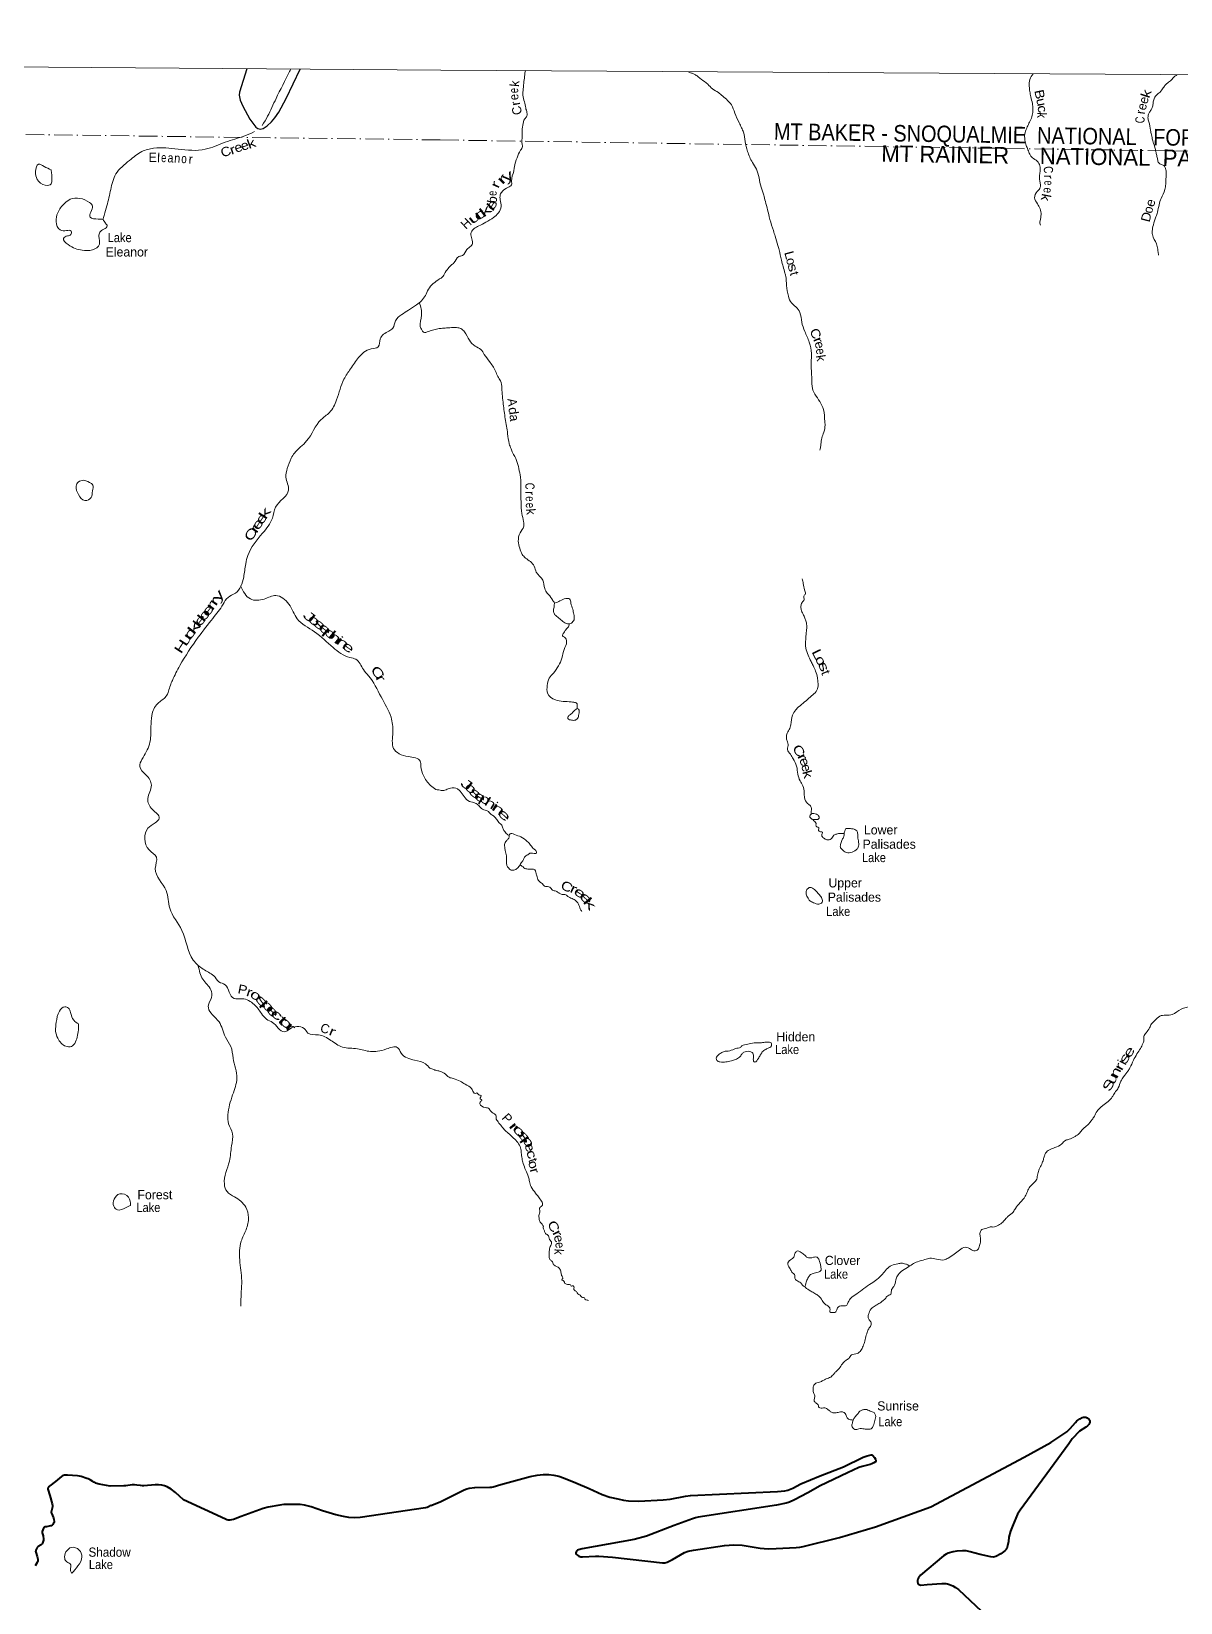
# Model space of a CAD drawing. Header units: feet. Extents: x -252658 to 9, y -366365 to -181930.
# Drawn here: x -165566 to -140551, y -216134 to -181930 of the extents above; entities that cross this region are included whole.
import ezdxf
from ezdxf.enums import TextEntityAlignment as Align

# ---------------------------------------------------------------- set-up
doc = ezdxf.new("R2010")
doc.units = ezdxf.units.FT
doc.header["$LTSCALE"] = 80
doc.linetypes.add('DOT_DASHED', pattern=[7.7, 5, -1.2, 0.3, -1.2])
for name, color, linetype, lineweight in [('26', 7, 'Continuous', 40), ('29', 7, 'Continuous', 25), ('39', 7, 'Continuous', 13), ('4', 7, 'Continuous', 13), ('44', 7, 'DOT_DASHED', 13)]:
    doc.layers.add(name, color=color, linetype=linetype, lineweight=lineweight)
doc.layers.add('41', color=7, linetype='Continuous')

msp = doc.modelspace()

# ---------------------------------------------------------------- linework, layer by layer
at = {"layer": '26'}
for points in [[(-147803.73, -213311.47), (-148398.31, -213589.49), (-148665.95, -213743.06), (-148955.77, -213898.37), (-149062.46, -213944.64), (-149134.57, -213969.52), (-149343.78, -214016.24), (-151050.46, -214276.79), (-151112.63, -214289.23), (-151175.5, -214307.25), (-151578, -214457.13), (-152174.74, -214685.05), (-152443.46, -214762.17), (-153579.46, -214963.27), (-153653.88, -214983.4), (-153680.61, -214995.23), (-153702.92, -215016.05), (-153716.05, -215050.58), (-153711.69, -215071.12), (-153699.73, -215084.48), (-153680.61, -215103.46), (-153648.91, -215122.73), (-153609.74, -215135.8), (-153567.51, -215138.42), (-153288.36, -215122.73), (-153216.87, -215122.12), (-152915.25, -215144.53), (-151825.55, -215270.74), (-151778.39, -215268.91), (-151728.66, -215253.98), (-151611.25, -215198.98), (-151347.63, -215045.36), (-151266.16, -215012.64), (-151153.68, -214991.45), (-150475.94, -214889.24), (-150274.03, -214878.28), (-150097.38, -214885.91), (-149699.48, -214947.18), (-149530.54, -214962.89), (-149355.35, -214959.51), (-148916.15, -214936.81), (-148841.76, -214928.06), (-148767.17, -214913.13), (-147977.24, -214717.17), (-147193.24, -214487.55), (-146248.74, -214141.25), (-145985.84, -214045.96), (-143953.22, -212968.92), (-143375.5, -212650.24), (-143024.28, -212413.23), (-142988.99, -212383.38), (-142951.7, -212343.57), (-142840.59, -212210.34), (-142811.2, -212180.6), (-142744.07, -212130.84), (-142694.34, -212105.54), (-142666.98, -212097.25), (-142637.77, -212094.14), (-142613.52, -212098.49), (-142583.72, -212114.97), (-142538.31, -212151.36), (-142526.49, -212171.89), (-142526.43, -212204.19), (-142533.95, -212227.87), (-142548.26, -212253.37), (-142578.71, -212287.59), (-142614.37, -212315.74), (-142754.01, -212404.53), (-142907.41, -212569.57), (-142985.03, -212676.59)], [(-142985.03, -212676.59), (-144043.3, -214121.32), (-144097.29, -214210.27), (-144211.22, -214470.35), (-144254.66, -214576.64), (-144290.67, -214710.75), (-144296.93, -214800.57), (-144317.17, -214901.51), (-144335.47, -214953.59), (-144350.39, -214978.47), (-144374.01, -215004.59), (-144466.22, -215070.64), (-144575.42, -215133.97), (-144620.18, -215143.93), (-144678.45, -215138.4), (-144913.42, -215089.21), (-145130.09, -215026.17), (-145215.72, -215010.82), (-145300.98, -215005.94), (-145300.95, -215003.93), (-145424.59, -215013.3), (-145504.59, -215027.54), (-145611.08, -215058.09), (-145657.09, -215079.23), (-145713.02, -215113.46), (-146209.49, -215537.75), (-146256.35, -215594.27), (-146269.41, -215622.26), (-146279.39, -215655.56), (-146278.11, -215679.49), (-146271.27, -215708.72), (-146256.35, -215731.11), (-146228.38, -215749.16), (-146201.65, -215753.51), (-146067.01, -215740.68), (-145748.6, -215716.48), (-145703.09, -215716.19), (-145661.44, -215719.3), (-145621.66, -215726.76), (-145577.76, -215740.73), (-145511.63, -215768.44), (-145451.95, -215803.27), (-145381.81, -215851.79), (-144886.26, -216322.63)], [(-153424.72, -213653.7), (-153142.12, -213777.88), (-152971.26, -213838.9), (-152799.06, -213878.7), (-152675.36, -213903.59), (-152568.44, -213916.03), (-152340.55, -213922.63), (-151810.72, -213897.04), (-151662.11, -213879.95), (-151328.56, -213818.55), (-151219.5, -213802.82), (-149323.98, -213714.76), (-149166.87, -213699.55), (-149098.1, -213683.37), (-148990.33, -213642.33), (-148816.61, -213550.09), (-148393.66, -213374.31), (-147889.94, -213179.43), (-147458.51, -212969.56), (-147370.36, -212936.97), (-147284.7, -212915.4), (-147262.81, -212918.92), (-147248.52, -212929.5), (-147214.96, -212974.6), (-147193.81, -213011.61), (-147184.49, -213039.59), (-147182, -213053.28), (-147189.97, -213071.47), (-147228.63, -213093.72), (-147271.52, -213111.75), (-147309.41, -213124.29), (-147481.63, -213167.73), (-147551.86, -213193.69), (-147803.73, -213311.47)], [(-156869.16, -214020.66), (-156924.59, -214051.29), (-156954.43, -214063.73), (-156985.99, -214072.26), (-158406.07, -214280.15), (-158527.15, -214286.4), (-158659.52, -214279.76), (-158775.8, -214261.52), (-158936.58, -214222.79), (-159227.46, -214137.52), (-159478.1, -214052.63), (-159535.42, -214036.35), (-159623.69, -214015.21), (-159718.18, -214000.28), (-159823.55, -213995.02), (-159984.23, -213995.3), (-160070.02, -213996.55), (-160155.61, -214011.99), (-160410.67, -214058.75), (-160524.44, -214088.99), (-160998.73, -214257.56), (-161166.57, -214324.97), (-161210.66, -214334.03), (-161244.27, -214338.03), (-161280.94, -214337.41), (-161312.65, -214330.57), (-161343.3, -214320.7), (-162252.57, -213897.5), (-162428.12, -213740.88), (-162527.31, -213666.26), (-162609.99, -213617.13), (-162671.52, -213594.11), (-162729.34, -213578.56), (-162802.7, -213571.1), (-162871.09, -213571.66), (-163118.69, -213591.44), (-163150.81, -213592.25), (-163193.69, -213586.65), (-163270.77, -213574.21), (-163321.13, -213568.61), (-163349.73, -213567.37), (-163375.96, -213568.88), (-163513.84, -213591), (-163555.21, -213593.34), (-163848.95, -213598.6), (-164088.46, -213552.59), (-164172.45, -213531.59), (-164188.17, -213520.92), (-164206.65, -213512.95), (-164230.58, -213499.57), (-164287.77, -213463.5), (-164304.86, -213453.24), (-164330.26, -213443.1), (-164357.22, -213430.75), (-164486.07, -213390.72), (-164520.26, -213378.91), (-164560.92, -213372.49), (-164779.47, -213358.38), (-164836.66, -213358.38), (-164856.52, -213361.63), (-164881.42, -213370.82), (-164913.75, -213390.72), (-165044.86, -213496.69), (-165168.47, -213594.13), (-165187.26, -213610.29), (-165194.72, -213618.38), (-165202.18, -213629.57), (-165207.15, -213642.01), (-165208.4, -213651.96), (-165207.35, -213664.19), (-165164.38, -213801.45), (-165116.71, -213983.18), (-165110.12, -214021.32), (-165109.87, -214032.95), (-165110.49, -214047.87), (-165130.38, -214137.44), (-165133.56, -214161.97), (-165132.87, -214173.52), (-165129.14, -214186.58), (-165088.51, -214291.19), (-165081.59, -214322.5), (-165074.13, -214369.15), (-165073.51, -214383.45), (-165077.44, -214397.95), (-165089.67, -214419.53), (-165099.61, -214435.7), (-165106.45, -214443.79), (-165115.15, -214450.63), (-165134.34, -214459.8), (-165151.21, -214466.18), (-165237.64, -214482.13)], [(-155349.02, -213561.22), (-154711.85, -213392.25), (-154553.93, -213359.95), (-154429.6, -213347.51), (-154361.23, -213343.78), (-154300.3, -213347.51), (-154193.38, -213359.95), (-154085.22, -213383.59), (-153985.76, -213418.42), (-153716.86, -213525.32), (-153424.72, -213653.7)], [(-156869.16, -214020.66), (-156667.47, -213937.18), (-156148.92, -213682.13), (-156088.11, -213658.52), (-156035.89, -213646.08), (-155910.69, -213628.77), (-155588.5, -213624.73), (-155542.32, -213619.95), (-155511.23, -213611.24), (-155349.02, -213561.22)], [(-165237.64, -214482.13), (-165270.88, -214488.26), (-165280.82, -214490.75), (-165287.54, -214494.57), (-165294.5, -214501.95), (-165301.34, -214512.52), (-165331.17, -214585.92), (-165334.8, -214600.78), (-165333.04, -214616.4), (-165313.43, -214681.48), (-165305.37, -214749.82), (-165306.29, -214778.15), (-165309.72, -214797.71), (-165325.57, -214842.81), (-165329.92, -214851.52), (-165337.38, -214860.85), (-165353.46, -214874.3), (-165418.2, -214913.09), (-165434.4, -214925.85), (-165441.2, -214935.49), (-165449.28, -214950.42), (-165468.55, -214995.82), (-165473.21, -215008.57), (-165473.54, -215024.09), (-165471.96, -215039.67), (-165440.35, -215131.06), (-165432.8, -215157.85), (-165424.41, -215190.51), (-165423.17, -215207.92), (-165423.17, -215222.23), (-165427.52, -215237.78), (-165437.53, -215259.89), (-165487.88, -215335.81)]]:
    msp.add_lwpolyline(points, dxfattribs=at)
at = {"layer": '29'}
msp.add_lwpolyline([(-160873.36, -182740.47), (-161033.71, -183250.65), (-161040.83, -183320.82), (-161024.78, -183424.92), (-160961.27, -183554.49), (-160811.79, -183837.25), (-160680.86, -184014.76), (-160639.14, -184046.18), (-160587.06, -184059.44), (-160524.16, -184043.8), (-160430.74, -183987.95), (-160338.68, -183898.1), (-160265.48, -183813.68), (-160180.58, -183687.86), (-160023.34, -183391.41), (-159713.73, -182748.63)], dxfattribs=at)
at = {"layer": '39'}
for points in [[(-159921.56, -182750.18), (-159946.89, -182803.15), (-160241.13, -183390.32), (-160423.77, -183776.62), (-160540.57, -183974.2)], [(-154804.82, -182782.58), (-154809.57, -182790.24), (-154825.14, -182871.63), (-154844.9, -183018.07), (-154859.08, -183182.76), (-154868.52, -183319.39), (-154833.77, -183461.18), (-154806.88, -183594.71), (-154779.28, -183700.08), (-154781.03, -183770.49), (-154824.87, -183831.77), (-154870.65, -183971.51), (-154884.72, -184132.18), (-154885.96, -184262.98), (-154888.32, -184357.52), (-154876.08, -184432.31), (-154920.51, -184517.73), (-154995.03, -184678.87), (-155052.28, -184874.68), (-155066.81, -184972.94), (-155114.35, -185183.07), (-155116.55, -185271.58), (-155192.4, -185324), (-155313.38, -185409.48), (-155359.68, -185488.82), (-155360.37, -185597.49), (-155339.76, -185740.93), (-155403.77, -185884.23), (-155504.82, -185978.27), (-155670.65, -186084.75), (-155827.78, -186165.29), (-155927.88, -186221.11), (-155992.4, -186304.01), (-155989.16, -186416.81), (-155961.92, -186536.26), (-155997.79, -186601.77), (-156090.34, -186677.92), (-156182.28, -186810.43), (-156263.37, -186830.51), (-156367.54, -186968.76), (-156427.17, -187017.56), (-156497.43, -187088.23), (-156574.92, -187207.03), (-156643.71, -187299.88), (-156685.51, -187317.05)], [(-151258.61, -182806.46), (-151251.21, -182814.09), (-151181.32, -182840.98), (-151126.24, -182865.23), (-151061.25, -182908.48), (-150987.81, -182969.4), (-150841.48, -183079.8), (-150741.21, -183178.98), (-150612.29, -183260.76), (-150517.51, -183337.65), (-150411.04, -183430.94), (-150328.84, -183527.64), (-150252.71, -183706.71), (-150157.31, -183920.49), (-150107.56, -184026.43), (-150065.73, -184126.12), (-150030.37, -184324.29), (-149977.34, -184541.01), (-149870.6, -184785.27), (-149785.47, -184926.33), (-149727.72, -185115), (-149680.48, -185321.51), (-149622.27, -185492.07), (-149589.49, -185631.8), (-149539.58, -185812.21), (-149490.38, -186020.79), (-149413.9, -186266.29), (-149376.68, -186390.03), (-149317.12, -186586.79), (-149291.28, -186682.05), (-149238.55, -186910.85), (-149201.74, -187050.67), (-149162.97, -187192.56), (-149144.49, -187259.46), (-149129.41, -187463.14), (-149086.8, -187693.69), (-149021.9, -187838.26), (-148927.32, -187923.19), (-148837.76, -188048.26), (-148796.71, -188260.65), (-148731.2, -188461.6), (-148632.32, -188697.61), (-148585.93, -188938.32), (-148590.89, -189137.46), (-148579.62, -189494.03), (-148562.73, -189705.81), (-148509.41, -189829.95), (-148404.5, -189985.6), (-148324.3, -190162.76), (-148294.52, -190423.18), (-148291.23, -190533.97), (-148329.36, -190690), (-148370.72, -190813.74), (-148382.13, -190948.31), (-148404.61, -191042.35)], [(-143761.44, -182854.91), (-143832.2, -182974.57), (-143844, -183125.23), (-143832.66, -183236.22), (-143809.45, -183355.57), (-143776.81, -183501.33), (-143763.36, -183608.36), (-143774.32, -183724.82), (-143809.58, -183846.71), (-143864.68, -183956.01), (-143911.73, -184065.52), (-143945.23, -184197.51), (-143937.57, -184294.33), (-143912.29, -184411.72), (-143872.31, -184505.33), (-143834.5, -184604.92), (-143797.6, -184660.21), (-143696.72, -184735.24), (-143620.46, -184827.76), (-143605.04, -184936.85), (-143615.35, -185027.16), (-143620.61, -185157.87), (-143606.46, -185236.73), (-143604.59, -185323.33), (-143671.27, -185412.21), (-143727.07, -185549.67), (-143667.91, -185682.02), (-143610.26, -185794.19), (-143587.09, -185915.55), (-143608.57, -186049.87), (-143611.93, -186104.13), (-143598.99, -186150.75)], [(-140633.11, -182874.43), (-140635.56, -182877.33), (-140688.01, -182915.78), (-140746.18, -182986.76), (-140838.48, -183052.85), (-140890.17, -183105.88), (-140942.35, -183179.02), (-141019.15, -183269.66), (-141084.97, -183324.34), (-141129.11, -183397.69), (-141147.41, -183485.79), (-141159.63, -183572.03), (-141193.45, -183635.58), (-141235.47, -183704.96), (-141260.22, -183809), (-141240.32, -183900.09), (-141206.53, -184080.09), (-141184.82, -184179.27), (-141172.23, -184239.98), (-141146.45, -184337.26), (-141109.03, -184452.94), (-141089.24, -184548.05), (-141069.15, -184631.09), (-141051.07, -184714.08), (-141026.75, -184789.17), (-140971.23, -184824.8), (-140927.24, -184838), (-140886.26, -184891.38), (-140864.5, -184988.55), (-140867.26, -185099.19), (-140875.14, -185253.98), (-140894.2, -185372.25), (-140975.56, -185565.43), (-141019.28, -185703.2), (-141053.58, -185867.38), (-141086.19, -185963.16), (-141143.04, -186142.87), (-141168.54, -186277.09), (-141164.4, -186353.68), (-141074.78, -186557.25), (-141049.45, -186672.63), (-141039.28, -186749.37), (-141028.55, -186803.99)], [(-160706.27, -184109.47), (-160923.57, -184202.5), (-161348.96, -184342.79), (-161780.56, -184495.02), (-162373.43, -184492.61), (-162905.55, -184471.01), (-163162.67, -184545.54), (-163429.44, -184738.2), (-163727.82, -185032.64), (-163839.26, -185371.83), (-163922.62, -185723.46), (-163981.92, -185935.1), (-164007.3, -186022.94)], [(-165138.3, -184942.43), (-165290.58, -184868.1), (-165408.95, -184822.32), (-165479.57, -184975.67), (-165437.55, -185150.67), (-165263.82, -185279.42), (-165134.35, -185249.19), (-165120.96, -185153.16), (-165123.49, -185040.87), (-165138.3, -184942.43)], [(-164007.3, -186022.94), (-164114.06, -186013.41), (-164284.93, -185972.89), (-164275.39, -185862.77), (-164235.34, -185733.04), (-164302.84, -185653.91), (-164719.36, -185583.84), (-164847.6, -185672.22), (-164991.53, -185878.65), (-165030.4, -186070.54), (-164938.03, -186250.26), (-164799.06, -186264.27), (-164702.41, -186275.66), (-164707.47, -186351.76), (-164782.47, -186380.77), (-164865.9, -186435.71), (-164766.88, -186571.42), (-164461.96, -186692.02), (-164233.98, -186685.24), (-164085.12, -186563.07), (-164098.92, -186388.48), (-164077.6, -186302.58), (-163987.97, -186235.7), (-163916.43, -186164.55), (-163955.92, -186101.85), (-164007.3, -186022.94)], [(-156685.51, -187317.05), (-156922.85, -187542.87), (-156989.22, -187680.25), (-157181.52, -187883.99), (-157360.51, -187997.71), (-157504.99, -188093.88), (-157639.89, -188228.27), (-157700.57, -188391.79), (-157786.09, -188452.71), (-157971.91, -188624.47), (-158014.52, -188794.26), (-158172.46, -188842.13), (-158445.2, -189028.69), (-158619.91, -189274.77), (-158762.05, -189497.27), (-158921.41, -189952.05), (-159080.4, -190228.42), (-159259.91, -190380.23), (-159574.69, -190844.82), (-159838.39, -191109.69), (-159910.47, -191220.92), (-159996.14, -191444.22), (-160024.93, -191636.25), (-159968.15, -191913.69), (-160251.45, -192286.53), (-160321.19, -192524.08), (-160535.34, -192853.8), (-160856.44, -193338.35), (-160901.2, -193518.13), (-160945.45, -193810.17), (-161125.57, -194158.41), (-161286.12, -194250.35), (-161395.03, -194401.15), (-161614.91, -194706.73), (-161932.97, -195115.15), (-162334.56, -195736.88), (-162498.17, -196057.29), (-162541.96, -196164.92), (-162637.99, -196408.11), (-162817.5, -196559.91), (-162946.08, -196824.7), (-162963.39, -197063), (-162996.78, -197447.4), (-163160.55, -197779.84), (-163208.94, -197929.5), (-163072.26, -198113.86), (-162954.29, -198340.05), (-163030.77, -198629.62), (-162931.11, -198867.58), (-162782.38, -199056.12), (-162874.51, -199159.05), (-163031.35, -199275.09), (-163005.41, -199746.54), (-162846.22, -199907.16), (-162869.64, -200149.39), (-162632.11, -200633.86), (-162554.57, -201017.84), (-162288.81, -201502.72), (-162043.33, -202145.67), (-161933.34, -202267.96)], [(-157120.56, -187835.67), (-157073.63, -188110.03), (-157101.1, -188354.2), (-157067.97, -188427.99), (-157034.48, -188474.91), (-156922.81, -188461.5), (-156692.95, -188398.51)], [(-156692.95, -188398.51), (-156594.3, -188390.09), (-156461.12, -188381.41), (-156309.92, -188377.21), (-156217.81, -188399.68), (-156137.02, -188472.19), (-156030.74, -188654.04), (-155906.96, -188779.98), (-155781.88, -188853.62), (-155709.99, -188960.12), (-155596.97, -189113.96), (-155465.17, -189322.63), (-155411.76, -189442.75), (-155357.69, -189536.72), (-155325.4, -189696.56), (-155313.6, -189869.96), (-155293.7, -190041.56), (-155251.33, -190362.69), (-155198.99, -190688.09), (-155164.13, -190906.37), (-155124.56, -191016.07), (-155090.37, -191099.47), (-155003.93, -191268.74), (-154955.94, -191445.08), (-154918.31, -191633.23), (-154913.34, -191919.18), (-154907.52, -192170.94), (-154889.72, -192427.03), (-154851.75, -192601.1), (-154846.2, -192701.88), (-154928.42, -192848.74), (-154967.05, -193024.89), (-154936.73, -193182.66), (-154883.62, -193314.85), (-154811.03, -193393.19), (-154704.21, -193472.4), (-154620.09, -193573.17), (-154574.93, -193701.13), (-154432.26, -193877.87), (-154392.38, -194056.02), (-154338.56, -194160.05), (-154309.06, -194188.98), (-154217.54, -194316.11), (-154178.58, -194369.43), (-154175.76, -194373.71)], [(-164260.28, -191771.62), (-164426.25, -191701.99), (-164547.79, -191742.36), (-164589.25, -191825.96), (-164541.34, -192013.07), (-164399.87, -192141.37), (-164265.93, -192079.13), (-164237.73, -191931.19), (-164225.96, -191805.07), (-164260.28, -191771.62)], [(-148790.74, -193848.49), (-148763.05, -193949.84), (-148736.25, -194087.4), (-148718.22, -194172.4), (-148749.72, -194223.93), (-148747.6, -194300.47), (-148791.48, -194363.77), (-148813.57, -194441.7), (-148809.38, -194516.29), (-148769.5, -194613.92), (-148727.47, -194705.57), (-148703.14, -194780.66), (-148687.73, -194889.75), (-148698.99, -195018.29), (-148710.74, -195166.94), (-148711.37, -195354.12), (-148656.74, -195506.47), (-148595.72, -195644.9), (-148547.64, -195736.71), (-148494.28, -195858.84), (-148455.6, -196004.75), (-148445.77, -196095.58), (-148444.55, -196208.33), (-148505.89, -196325.52), (-148615, -196419.36), (-148734.52, -196527.02), (-148866.18, -196636.39), (-148924.1, -196697.31), (-148999.59, -196816.16), (-149034.94, -197022.58), (-149069.81, -197128.38), (-149124.76, -197231.65), (-149128.92, -197318.09), (-149110.69, -197395.05), (-149091.91, -197449.87), (-149106.75, -197560.2), (-149044.92, -197666.44), (-148980.94, -197766.7), (-148910.35, -197925.5), (-148880.43, -198099.37), (-148833.7, -198245.49), (-148773.85, -198349.67), (-148745.49, -198505.38), (-148736.01, -198610.29), (-148668.7, -198738.82), (-148605.53, -198790.75), (-148590.17, -198821.33), (-148590.11, -198899.83), (-148589.45, -198954.2), (-148588.45, -198959.96)], [(-161016.44, -194000.33), (-160798.55, -194285.34), (-160498.09, -194287.61), (-160244.95, -194209.02), (-159963.12, -194397.44), (-159779.85, -194716.77), (-159404.51, -195000.74), (-158999.69, -195341.26), (-158631.56, -195560.99), (-158500.98, -195598.92), (-158338.63, -195823.74), (-158227.49, -195957.62), (-157955.31, -196414.53), (-157737.43, -196860.64), (-157699.52, -197191.93), (-157681.96, -197536.97), (-157363.73, -197717.9), (-157102.87, -197815.82), (-157086.26, -197930.32), (-157032.46, -198129.54), (-156878.06, -198346.22), (-156762.08, -198433.9)], [(-154175.76, -194373.71), (-154060.7, -194328.15), (-153930.45, -194275.11), (-153850.12, -194285.21), (-153822.12, -194374.49), (-153783.2, -194510.34), (-153759.63, -194615.61), (-153754.58, -194736.51), (-153812.81, -194809.5), (-153899.88, -194827.41), (-153973.57, -194793.33), (-154064.38, -194718.55), (-154151.21, -194645.89), (-154188.36, -194600.66), (-154200.55, -194523.86), (-154186.57, -194447.73), (-154183.55, -194407.55), (-154175.76, -194373.71)], [(-153861.35, -194828.99), (-153864.69, -194870.58), (-153914.61, -194933.72), (-153979.28, -195022.65), (-154007.05, -195086.35), (-153963.56, -195119.67), (-153915.58, -195215.49), (-153970.12, -195383.18), (-154017.1, -195571.2), (-154093.84, -195740.33), (-154204.6, -195900.55), (-154291.96, -196011.05), (-154336.18, -196168.94), (-154330.27, -196336.15), (-154160.68, -196483.39), (-153992.22, -196513.85), (-153813.23, -196526.46), (-153761.04, -196533.83), (-153697.06, -196553.57), (-153684.72, -196624.34), (-153684.71, -196668.15)], [(-153684.71, -196668.15), (-153654.06, -196687.52), (-153648.66, -196794.33), (-153679.1, -196884.14), (-153742.62, -196926.8), (-153829.04, -196918.56), (-153877.01, -196903.25), (-153890.05, -196860.65), (-153854.67, -196815.25), (-153778.58, -196752.78), (-153718.59, -196689.9), (-153696.16, -196676.65), (-153684.71, -196668.15)], [(-155164.07, -199434.7), (-155192.71, -199420.02), (-155263.48, -199349.78), (-155294.3, -199292.63), (-155328.53, -199211.25), (-155389.44, -199149.31), (-155449.9, -199069.27), (-155508.85, -199009.39), (-155572.17, -198963.5), (-155633.08, -198901.56), (-155744.93, -198862.48), (-155829.59, -198783.83), (-155902.78, -198729.63), (-156030.83, -198694.17), (-156146.96, -198584.53), (-156234.76, -198469.57), (-156291.94, -198419.8), (-156446.67, -198403.79), (-156538.16, -198437.69), (-156643.31, -198453.12), (-156699.43, -198441.63), (-156761.69, -198434), (-156762.08, -198433.9)], [(-148588.45, -198959.96), (-148623.36, -199021.77), (-148578.36, -199075.25), (-148506.08, -199085.14), (-148443.62, -199084.72), (-148420.72, -199055.11), (-148431.6, -199006.53), (-148455.16, -198981.77), (-148504.99, -198960.38), (-148557.29, -198957.03), (-148588.45, -198959.96)], [(-143680.67, -206915.3), (-143657.64, -206799.14), (-143626.95, -206699.28), (-143571.8, -206587.97), (-143537.08, -206488.21), (-143512.98, -206410.32), (-143489.38, -206352.55), (-143288.88, -206228.84), (-143137.79, -206148.15), (-143051.23, -206069.84), (-142976.09, -206045.58), (-142861.94, -205992.13), (-142798.63, -205957.51), (-142728.37, -205886.84), (-142668.23, -205817.92), (-142577.6, -205737.71), (-142475.89, -205617.51), (-142427.78, -205546.28), (-142368.66, -205437.07), (-142300.32, -205362.33), (-142240.63, -205311.51), (-142127.65, -205223.81), (-142067.86, -205168.98), (-142028, -205105.58), (-141965.2, -205010.56), (-141906.68, -204925.5), (-141850.78, -204784.01), (-141789.89, -204684.92), (-141698.25, -204564.47), (-141652.15, -204493.18), (-141575.47, -204326.06), (-141499.54, -204189.11), (-141426.12, -204072.22), (-141370.97, -203960.9), (-141353.61, -203911.02), (-141348.99, -203806.47), (-141302.75, -203729.15), (-141225.5, -203620.41), (-141183.13, -203536.95), (-141110.77, -203462.3), (-141003.67, -203368.42), (-140732.79, -203331.03), (-140540.49, -203213.15), (-140319.43, -203154.37), (-140079.21, -203053.81), (-139867.93, -202982.7), (-139780.96, -202968.82), (-139651.05, -202929.86), (-139438.97, -202826.56), (-139292.06, -202751.81), (-139114.7, -202667.76), (-138992.7, -202622.56), (-138827.32, -202534.18), (-138688.31, -202453.18), (-138532.75, -202354.49), (-138389.02, -202245.43), (-138329.13, -202186.57), (-138215.9, -202008.3), (-138126.23, -201885.79), (-138086.17, -201814.34), (-138063.59, -201716.29), (-138029.07, -201624.58), (-138020.07, -201586.56), (-138030.56, -201441.37), (-137998.7, -201375.76), (-137935.39, -201341.14), (-137822, -201317.86), (-137670.35, -201295.56), (-137594.85, -201257.22), (-137498.19, -201096.64), (-137445.35, -200997.35), (-137419.29, -200921.52), (-137375.16, -200848.17), (-137337.22, -200780.7), (-137298.13, -200586.45), (-137271.82, -200500.57), (-137176.86, -200408.38), (-137092.26, -200328.01), (-137056.08, -200250.43), (-137005.82, -200092.7), (-136946.54, -199977.46), (-136862.05, -199901.11), (-136793.96, -199836.42), (-136708.56, -199723.87), (-136662.16, -199640.51), (-136609.43, -199545.23), (-136534.34, -199442.48), (-136469.23, -199335.44), (-136382.47, -199249.09), (-136270.91, -199056.68), (-136218.77, -198985.55)], [(-154927.72, -200072.43), (-154985.19, -200147.92), (-155066.83, -200190.12), (-155119.17, -200188.79), (-155190.2, -200128.61), (-155219.1, -200075.54), (-155222.73, -199978.83), (-155226.32, -199880.11), (-155253.62, -199762.66), (-155263.94, -199691.95), (-155266.37, -199627.48), (-155219.97, -199544.12), (-155176.34, -199490.88), (-155162.71, -199428.83), (-155147.82, -199397.01), (-155053.49, -199411.49), (-154911.8, -199465.42), (-154773.17, -199561.54), (-154698.62, -199641.94), (-154630.21, -199726.21), (-154575.09, -199777.94), (-154570, -199816.31), (-154696.94, -199817.1), (-154762.31, -199853.68), (-154832.12, -199906.25), (-154858.14, -199970.31), (-154904.95, -200030.68), (-154927.72, -200072.43)], [(-148555.59, -199081.68), (-148550.68, -199096.09), (-148511.26, -199131.31), (-148486.09, -199172.21), (-148488.9, -199204.34), (-148471.84, -199247.05), (-148427.94, -199264.27), (-148431.46, -199324.56), (-148385.8, -199351.89), (-148345.84, -199364.99), (-148361.58, -199431.01), (-148318.74, -199490.48), (-148249.13, -199526.47), (-148160.04, -199508.61), (-148097.64, -199429.68), (-148036.54, -199403.06), (-147953.6, -199389.07), (-147883.08, -199388.85), (-147873.1, -199388.44)], [(-147873.1, -199388.44), (-147880.71, -199455.34), (-147916.69, -199524.87), (-147947.03, -199610.65), (-147956.93, -199684.88), (-147912.13, -199746.4), (-147842.86, -199796.48), (-147736.31, -199805.23), (-147614.01, -199747.96), (-147566.25, -199690.8), (-147559.57, -199584.29), (-147576.75, -199465.1), (-147580.84, -199386.49), (-147599.67, -199333.68), (-147639.23, -199304.49), (-147711.31, -199286.55), (-147799.8, -199280.27), (-147834.17, -199285.43), (-147857.62, -199337.17), (-147870.65, -199375.08), (-147873.1, -199388.44)], [(-153582.32, -201089.45), (-153621.23, -201034.11), (-153638.05, -200981.34), (-153689.9, -200879.38), (-153770.95, -200816.93), (-153872.57, -200772.07), (-153933.83, -200724.21), (-154034.25, -200711.59), (-154087.95, -200684.06), (-154145.49, -200648.37), (-154221.39, -200622.28), (-154284.27, -200558.28), (-154330.32, -200547.05), (-154376.63, -200545.87), (-154437.69, -200489.96), (-154496.98, -200444.17), (-154530.56, -200417.15), (-154551.4, -200364.28), (-154564.2, -200311.62), (-154586.5, -200236.58), (-154607.3, -200181.7), (-154667.4, -200168.09), (-154731.87, -200168.46), (-154784.12, -200163.11), (-154822.17, -200154.09), (-154863.6, -200118.81), (-154917.05, -200081.22), (-154927.72, -200072.43)], [(-148702.42, -200660.23), (-148699.6, -200708.61), (-148659.57, -200800.21), (-148622.62, -200853.49), (-148541.13, -200897.83), (-148427.07, -200928.92), (-148351.53, -200888.57), (-148357.53, -200805.89), (-148407.97, -200728.12), (-148480.56, -200649.78), (-148565.43, -200579.18), (-148619.49, -200565.73), (-148670.62, -200596.63), (-148695.63, -200630.21), (-148702.42, -200660.23)], [(-161934.04, -202267.5), (-161714.15, -202412.95), (-161596.16, -202486.79), (-161485.02, -202620.67), (-161350.73, -202682.72), (-161258.14, -202846.41), (-161153.07, -202982.21), (-160979.72, -202988.68), (-160717.2, -203112.69), (-160558.47, -203307.38), (-160447.22, -203433.25), (-160319.09, -203503.22), (-160193.7, -203627.29), (-160057.64, -203707.4), (-159935.78, -203642.98), (-159789.9, -203592.93), (-159629.11, -203633.3), (-159547.78, -203734.69), (-159316.42, -203776.07), (-159049.78, -203894.12), (-158795.61, -204040.05), (-158469.43, -204078.77), (-158187.87, -204136.89), (-158034.55, -204133.06), (-157834.21, -204081.78), (-157601.82, -204047), (-157514.8, -204174.52), (-157224.39, -204324.99), (-156987.49, -204404.53), (-156889.9, -204496.12), (-156803.86, -204531.76)], [(-161932.83, -202268.3), (-161837.2, -202565.55), (-161658.77, -202794.61), (-161642.82, -202959.21), (-161717.96, -203148.58), (-161655.48, -203301.81), (-161480.57, -203492.73), (-161343.83, -203823.43), (-161225.57, -204027.57), (-161174.51, -204280.87), (-161093.67, -204719.02), (-161185.2, -205078.55), (-161287.84, -205514.09), (-161272.33, -205710.76), (-161186.48, -205926.47), (-161208.15, -206188.76), (-161257.02, -206524.84), (-161366.51, -207020.42), (-161308.25, -207187.63), (-161146.41, -207300.18), (-160901.38, -207526.17), (-160839.84, -207749.55), (-160893.82, -208015.4), (-160998.05, -208268.5), (-161031.68, -208670.94), (-160987.39, -209128.61), (-160996.56, -209361.02), (-161010.94, -209681.55)], [(-164540.5, -203537.44), (-164644.3, -203457.79), (-164716.62, -203286.37), (-164761.73, -203191.51), (-164839.99, -203162.34), (-164956.27, -203260.91), (-165023.99, -203498.5), (-165038.69, -203692.73), (-164992.39, -203849.75), (-164817.24, -204022.63), (-164696.29, -204026.35), (-164622.79, -203959.24), (-164568.51, -203821.7), (-164544.26, -203667.69), (-164540.5, -203537.44)], [(-149467.33, -204034.42), (-149510.26, -204059.49), (-149581.53, -204089.88), (-149655.46, -204146.37), (-149701.55, -204217.66), (-149745.73, -204293.03), (-149775.02, -204336.56), (-149799.88, -204364.11), (-149832.04, -204361.28), (-149850.22, -204282.31), (-149854.06, -204193.65), (-149879.33, -204156.77), (-149933.14, -204133.26), (-149995.65, -204135.69), (-150058.51, -204152.21), (-150101.85, -204193.37), (-150151.87, -204260.54), (-150239.74, -204310.63), (-150329.03, -204336.54), (-150450.57, -204363.63), (-150577.51, -204364.43), (-150643.15, -204330.55), (-150658.05, -204281.86), (-150609.9, -204208.61), (-150540.24, -204162.08), (-150462.94, -204131.84), (-150396.35, -204127.5), (-150270.32, -204082.4), (-150211.39, -204061.76), (-150148.82, -204057.32), (-150101.47, -204016.25), (-149973.63, -203979.25), (-149835.92, -203950.55), (-149676.67, -203946.56), (-149573.54, -203931.07), (-149501.17, -203936.94), (-149463.16, -203947.97), (-149452.13, -203990.53), (-149454.7, -204012.6), (-149467.33, -204034.42)], [(-156384.38, -204723.73), (-156472.36, -204697.33), (-156582.95, -204607.96), (-156700.64, -204560.68), (-156780.72, -204540.52), (-156803.86, -204531.76)], [(-153442.49, -209555.05), (-153470.57, -209550.31), (-153516.43, -209531.03), (-153529.72, -209498.48), (-153571.85, -209491.37), (-153593.75, -209480.75), (-153620.98, -209441.81), (-153648.77, -209425), (-153684.2, -209391.89), (-153701.57, -209361.26), (-153751.1, -209327.79), (-153758.61, -209305.46), (-153756.14, -209287.4), (-153755.24, -209251.19), (-153795.21, -209238.1), (-153817.55, -209245.58), (-153828.83, -209213.09), (-153879.16, -209211.81), (-153899.2, -209207.27), (-153958.94, -209179.58), (-153962.42, -209157.35), (-153993.83, -209124.35), (-154019.6, -209107.59), (-154015.08, -209087.57), (-154000.78, -209079.89), (-153998.37, -209063.84), (-154015.69, -209031.2), (-154036.08, -208960.23), (-154045.1, -208917.73), (-154060.2, -208877.09), (-154119.25, -208821.23), (-154182.97, -208791.43), (-154208.45, -208762.6), (-154221.44, -208717.99), (-154243.03, -208695.3), (-154288.29, -208651.87), (-154294.79, -208589.31), (-154293.34, -208530.97), (-154289.47, -208456.6), (-154280.11, -208404.5), (-154262.81, -208356.63), (-154241.07, -208292.78), (-154285.88, -208231.25), (-154304.51, -208170.39), (-154325.8, -208135.63), (-154385, -208085.81), (-154405.59, -208022.89), (-154424.52, -207974.1), (-154421.91, -207950.01), (-154448.84, -207899), (-154501.65, -207835.26), (-154515.9, -207760.42), (-154509.32, -207657.93), (-154498.06, -207609.91), (-154502.49, -207545.38), (-154452.97, -207498.34), (-154438.23, -207472.55), (-154462.5, -207395.44), (-154528.7, -207303.17), (-154591.07, -207219.06), (-154686.47, -207085.79), (-154723.78, -206966.08), (-154743.57, -206870.97), (-154808.17, -206714.34), (-154859.12, -206576.17), (-154886.57, -206464.76), (-154901.58, -206339.58), (-154919.16, -206236.48), (-155068.93, -206021.31), (-155252.11, -205853.6), (-155408.67, -205668.46), (-155448.89, -205584.91), (-155446.08, -205552.77), (-155484.94, -205495.42), (-155579.83, -205422.55), (-155601.07, -205385.78), (-155682.97, -205357.53), (-155801.81, -205276), (-155794.87, -205239.95), (-155763.47, -205192.44), (-155795.03, -205165.47), (-155781.85, -205121.52), (-155773.2, -205097.58), (-155829.17, -205080.06), (-155866.42, -205038.85), (-155903.06, -205054.02), (-155942.63, -205024.83), (-155984.97, -204945.25), (-156123.59, -204849.13), (-156230.76, -204784), (-156384.38, -204723.73)], [(-147678.09, -212159), (-147757.49, -212149.53), (-147797.25, -212128.39), (-147839.29, -212036.74), (-147892.45, -211987.08), (-147979.07, -211986.88), (-148070.17, -212004.69), (-148168.27, -211980.05), (-148219.52, -211934.46), (-148293.11, -211896.36), (-148353.6, -211898.84), (-148429.51, -211872.75), (-148430.92, -211848.56), (-148460.12, -211807.56), (-148513.48, -211765.95), (-148528.73, -211731.34), (-148512.74, -211655.26), (-148540.63, -211561.96), (-148550.66, -211479.17), (-148532.65, -211403.14), (-148468.84, -211348.41), (-148407.99, -211331.84), (-148334.66, -211299.49), (-148265.3, -211265.03), (-148167.57, -211223.24), (-148101.49, -211158.5), (-148053.88, -211107.37), (-147979.55, -211034.79), (-147912.62, -210935.85), (-147838.29, -210863.27), (-147768.54, -210812.72), (-147712.42, -210743.69), (-147590.78, -210712.58), (-147510.56, -210646.18), (-147461.85, -210550.81), (-147422.85, -210441.09), (-147391.41, -210311.06), (-147373.75, -210249.11), (-147339.64, -210173.49), (-147291.48, -210100.24), (-147295.52, -210019.62), (-147338.46, -209964.18), (-147352.91, -209897.39), (-147332.94, -209823.42), (-147267.88, -209718.4), (-147220.72, -209685.38), (-147138.99, -209639.16), (-147096.01, -209612.07), (-147030.28, -209561.41), (-146970.44, -209504.56), (-146943.42, -209471.03), (-146861.48, -209416.76), (-146840.91, -209318.65), (-146795.02, -209255.41), (-146749.08, -209109.64), (-146712.65, -209022.01), (-146633.74, -208927.4), (-146494.49, -208836.34), (-146279.89, -208712.99), (-146115.51, -208664.84), (-146008.1, -208639.4), (-145865.51, -208657.12), (-145694.63, -208671.54), (-145609.07, -208633.46), (-145478.02, -208548.23), (-145365.08, -208462.55), (-145236.59, -208399.4), (-145172.47, -208413.11), (-145073.11, -208467.97), (-144980.3, -208462.28), (-144934.1, -208386.97), (-144909.55, -208290.98), (-144912.44, -208164.1), (-144914.26, -208075.49), (-144876.47, -208014.05), (-144768.86, -207980.56), (-144711.89, -207957.86), (-144635.34, -207957.8), (-144515.5, -207918.58), (-144421.14, -207850.53), (-144354.76, -207773.72), (-144301.11, -207722.75), (-144196.08, -207630.83), (-144147.82, -207553.55), (-144041.94, -207427.43), (-143931.73, -207289.34), (-143884.78, -207183.85), (-143829.88, -207082.59), (-143743.12, -206996.24), (-143680.67, -206915.3)], [(-163405.62, -207488.57), (-163451.62, -207309.51), (-163644.24, -207236.61), (-163762.75, -207351.19), (-163774.9, -207505.38), (-163695.29, -207584.69), (-163519.2, -207537.07), (-163405.62, -207488.57)], [(-148731.48, -209257.53), (-148776.69, -209229.08), (-148817.67, -209175.7), (-148907.02, -209123.1), (-148947.95, -209067.71), (-148954.05, -208989.06), (-148997.49, -208953.73), (-149040.13, -208886.22), (-149090.32, -208798.39), (-149098.93, -208739.8), (-149018.31, -208657.31), (-148960.34, -208594.38), (-148946.81, -208536.35), (-148903.13, -208481.1), (-148811.27, -208513.64), (-148730.07, -208570.05), (-148676.97, -208621.73), (-148543.89, -208617.06), (-148461.29, -208617.16), (-148420.47, -208676.57), (-148383.66, -208816.39), (-148377.6, -208897.06), (-148441.22, -208943.75), (-148550.59, -208967.13), (-148617.98, -209003.66), (-148661.96, -209070.98), (-148702.36, -209156.5), (-148714.03, -209220.61), (-148731.48, -209257.53)], [(-148731.48, -209257.53), (-148721.27, -209268.74), (-148600.47, -209352.33), (-148515.15, -209404.82), (-148431.74, -209453.24), (-148349.78, -209560), (-148289.18, -209634.01), (-148210.05, -209692.38), (-148181.35, -209753.5), (-148184.66, -209805.75), (-148138.66, -209819), (-148065.93, -209810.79), (-148034.38, -209757.24), (-147994.47, -209691.84), (-147887.27, -209674.44), (-147814.29, -209656.17), (-147786.56, -209594.48), (-147725.88, -209503.43), (-147600.76, -209414.03), (-147444.8, -209299.24), (-147284.81, -209184.56), (-147159.74, -209097.17), (-147040.12, -208985.48), (-146950.74, -208875.04), (-146844, -208795.23), (-146704.08, -208758.54), (-146627.23, -208746.41), (-146534.96, -208762.85), (-146477.18, -208788.48), (-146451.87, -208809.78)], [(-147678.09, -212159), (-147641.33, -212096.13), (-147585.37, -212033.15), (-147529.41, -211970.16), (-147476.26, -211939.31), (-147409.52, -211928.93), (-147305.63, -211963.78), (-147223.89, -211998.07), (-147191.01, -212053.26), (-147204.03, -212171.68), (-147241.21, -212289.5), (-147285, -212348.77), (-147339.7, -212361.46), (-147440.27, -212354.87), (-147556.99, -212349.89), (-147639.99, -212365.89), (-147683.43, -212330.56), (-147706.58, -212289.72), (-147701.41, -212243.55), (-147690.44, -212207.6), (-147678.09, -212159)], [(-164686.66, -215496.73), (-164553.42, -215336.25), (-164466.08, -215139.04), (-164524.58, -214989.86), (-164693.2, -214931.34), (-164813.53, -215031.86), (-164841.68, -215175.79), (-164796.27, -215248.6), (-164710.4, -215311.97), (-164711.07, -215362.07), (-164714.22, -215446.22), (-164686.85, -215497.58)]]:
    msp.add_spline(points, degree=3, dxfattribs=at)
at = {"layer": '4'}
msp.add_lwpolyline([(-250643.67, -181929.5), (-219314.25, -182252.72), (-187984.41, -182532.85), (-156654.22, -182769.88), (-125323.73, -182963.82), (-93993.01, -183114.65), (-62662.1, -183222.4), (-31331.08, -183287.04), (0, -183308.59), (0, -366365.25), (-31582.88, -366343.53), (-63165.71, -366278.36), (-94748.41, -366181.36), (-126330.93, -366017.71), (-157913.21, -365822.21), (-189495.2, -365583.27), (-221076.82, -365300.9), (-252658.03, -364975.08)], close=True, dxfattribs=at)
msp.add_lwpolyline([(-250643.67, -181929.5), (-219314.25, -182252.72), (-187984.41, -182532.85), (-156654.22, -182769.88), (-125323.73, -182963.82), (-93993.01, -183114.65), (-62662.1, -183222.4), (-31331.08, -183287.04), (0, -183308.59), (0, -366365.25), (-31582.88, -366343.53), (-63165.71, -366278.36), (-94748.41, -366181.36), (-126330.93, -366017.71), (-157913.21, -365822.21), (-189495.2, -365583.27), (-221076.82, -365300.9), (-252658.03, -364975.08)], close=True, dxfattribs=at)
at = {"layer": '44'}
msp.add_line((-156664.69, -184291.91), (-187995.57, -183885.06), dxfattribs=at)
msp.add_lwpolyline([(-156664.68, -184291.91), (-133474.9, -184640.34)], dxfattribs=at)

# ---------------------------------------------------------------- texts
at = {"layer": '41'}
for s, rotation, p in [('k', 84.883, (-154950.87, -183074.11)), ('C', 104.324, (-154901.84, -183627.01)), ('r', 82.216, (-141326.01, -183697.39)), ('e', 76.501, (-141296.2, -183587.94)), ('e', 76.983, (-141256.66, -183447.69)), ('E', 0.385, (-162926.34, -184769.6)), ('l', 357.906, (-162801.39, -184776.2)), ('r', 356.808, (-162104.32, -184806.84)), ('r', 270.186, (-143521.42, -185094.62)), ('H', 44.112, (-156035.82, -186182.74)), ('o', 77.594, (-141157.9, -185832.18)), ('t', 285.475, (-149050.44, -187224.64)), ('a', 277.979, (-155151.49, -190354.54)), ('r', 271.282, (-154811.9, -191982.44)), ('k', 275.08, (-154792.3, -192393.03)), ('C', 343.656, (-159202.81, -203733.27)), ('P', 312.252, (-155281.13, -205658.69)), ('t', 286.262, (-154740.57, -206529.6))]:
    msp.add_text(s, height=200, rotation=rotation, dxfattribs=at).set_placement(p, align=Align.CENTER)
for s, rotation, width, p in [('e', 97.1, 0.9, (-154965.73, -183347.99)), ('e', 91.023, 0.75, (-154969.01, -183215.41)), ('B', 281.396, 1.15, (-143714.81, -183318.99)), ('k', 71.647, 1.3, (-141205.99, -183315.39)), ('r', 101.374, 1.1, (-154932.35, -183478.22)), ('u', 282.65, 1.15, (-143676.87, -183489.96)), ('c', 284.871, 1.2, (-143654.06, -183640.6)), ('k', 268.256, 0.9, (-143671.57, -183750.4)), ('C', 88.131, 0.75, (-141334.94, -183859.1)), ('e', 18.279, 1.15, (-160893.59, -184504.88)), ('k', 20.23, 1.35, (-160746.07, -184459.4)), ('e', 357.906, 0.75, (-162688.83, -184775.6)), ('a', 357.445, 0.85, (-162542.46, -184781.14)), ('n', 357.445, 0.9, (-162396.19, -184787.79)), ('o', 356.808, 0.8, (-162247.71, -184797.1)), ('C', 21.072, 1.15, (-161299.77, -184638.45)), ('r', 18.225, 1.3, (-161157.89, -184597.34)), ('e', 18.279, 1.15, (-161032.61, -184546.37)), ('r', 45.171, 2.25, (-155254.23, -185213.46)), ('y', 34.962, 1.75, (-155144.04, -185159.21)), ('C', 272.741, 0.8, (-143527.02, -184946.03)), ('r', 65.667, 1.45, (-155376.1, -185301.6)), ('e', 265.946, 0.8, (-143532.42, -185382.62)), ('e', 269.807, 0.7, (-143517.24, -185228.01)), ('k', 36.711, 1.9, (-155625.36, -185914.38)), ('l', 45.11, 1.85, (-155500.03, -185825.01)), ('b', 77.555, 1.1, (-155435.8, -185616.1)), ('e', 58.724, 1.5, (-155460.94, -185750.44)), ('e', 87.371, 0.75, (-155438.8, -185457.18)), ('k', 258.427, 1.15, (-143579, -185522.92)), ('e', 74.084, 1.1, (-141113.78, -185687.67)), ('u', 37.808, 1.9, (-155862.42, -186056.14)), ('c', 36.59, 1.9, (-155748.49, -185990.22)), ('D', 75.301, 1.1, (-141201.32, -185993.19)), ('L', 285.166, 1.15, (-149157.69, -186822.57)), ('o', 284.541, 1.05, (-149122.7, -186959.18)), ('s', 285.27, 1.3, (-149085.82, -187095.54)), ('C', 292.89, 1.15, (-148587.53, -188544.78)), ('r', 292.575, 1.4, (-148529.18, -188685.21)), ('e', 284.978, 1.05, (-148501.13, -188779.48)), ('e', 277.701, 0.9, (-148482.18, -188907.18)), ('k', 279.016, 1.05, (-148476.49, -189056.41)), ('A', 276.829, 0.95, (-155193.97, -190014.81)), ('d', 278.922, 1.1, (-155171.75, -190204.7)), ('C', 270.858, 0.75, (-154814.66, -191830.3)), ('e', 271.367, 0.75, (-154808.07, -192107.26)), ('e', 272.872, 0.8, (-154803.09, -192253.72)), ('e', 56.834, 1.6, (-160561.76, -192707.89)), ('e', 56.834, 1.6, (-160480.44, -192588.21)), ('k', 57.16, 1.8, (-160403.52, -192473.18)), ('C', 56.017, 1.45, (-160711.04, -192935.55)), ('r', 56.017, 1.8, (-160626.55, -192810.2)), ('r', 54.272, 1.85, (-161508.72, -194388.92)), ('y', 54.204, 1.8, (-161423.18, -194269.23)), ('b', 52.275, 1.8, (-161735.09, -194698.65)), ('e', 52.275, 1.75, (-161649.8, -194588.41)), ('r', 54.255, 1.85, (-161578.81, -194485.41)), ('J', 322.836, 1.95, (-159573.57, -194747.65)), ('c', 54.526, 1.85, (-162041.62, -195095.3)), ('k', 51.905, 2, (-161950.22, -194975.06)), ('l', 51.905, 1.55, (-161883.66, -194890.18)), ('e', 51.905, 1.75, (-161818.08, -194806.52)), ('o', 322.944, 1.7, (-159466.56, -194828.57)), ('s', 322.944, 2, (-159354.71, -194913.04)), ('e', 319.729, 1.85, (-159235.3, -195013.04)), ('p', 319.729, 1.95, (-159128.36, -195103.64)), ('H', 56.871, 1.55, (-162227.9, -195370.23)), ('u', 56.871, 1.75, (-162131.49, -195222.52)), ('h', 320.132, 1.9, (-159019.78, -195194.2)), ('i', 320.132, 1.65, (-158922.72, -195264.79)), ('n', 324.37, 1.75, (-158846.32, -195318.54)), ('e', 323.472, 1.7, (-158724.3, -195412.54)), ('L', 295.632, 1.4, (-148541.32, -195525.72)), ('o', 297.472, 1.4, (-148469.43, -195671.52)), ('C', 308.891, 1.55, (-158105.19, -195949.96)), ('r', 300.51, 1.65, (-158046.53, -196057.4)), ('s', 295.019, 1.55, (-148406.32, -195799.07)), ('t', 291.209, 1.1, (-148364.91, -195920.01)), ('C', 301.511, 1.35, (-148944.52, -197638.89)), ('r', 297.596, 1.55, (-148867.68, -197767.52)), ('e', 290.337, 1.2, (-148826.03, -197862.73)), ('e', 285.344, 1.1, (-148791.57, -197987.9)), ('k', 285.96, 1.25, (-148763.9, -198127.57)), ('J', 324.101, 1.9, (-156147.09, -198401.2)), ('o', 326.32, 1.6, (-156056.23, -198483.92)), ('s', 323.679, 1.95, (-155958.03, -198589.6)), ('e', 325.242, 1.65, (-155853.07, -198673.57)), ('p', 331.334, 1.55, (-155739.57, -198729.17)), ('h', 328.39, 1.6, (-155625.21, -198816.76)), ('i', 327.459, 1.4, (-155526.44, -198881.84)), ('n', 324.773, 1.75, (-155457.03, -198937.82)), ('e', 316.762, 1.95, (-155340.1, -199055.13)), ('C', 331.52, 1.3, (-153959.15, -200632.52)), ('r', 334.43, 1.5, (-153802.1, -200684.18)), ('e', 326.891, 1.6, (-153680.78, -200759.91)), ('e', 318.56, 1.9, (-153556.1, -200869.18)), ('k', 309.092, 2, (-153491.16, -200980.71)), ('P', 348.407, 1.15, (-160987.49, -202886.49)), ('r', 341.946, 1.3, (-160848.41, -202937.95)), ('o', 328.848, 1.5, (-160733.47, -202993.83)), ('s', 313.794, 2.3, (-160612.13, -203107.47)), ('p', 311.579, 2, (-160490.22, -203205.85)), ('e', 312.342, 1.95, (-160388.1, -203322.94)), ('c', 325.156, 1.85, (-160279.41, -203413.6)), ('t', 315.24, 2, (-160167.76, -203527.77)), ('o', 317.813, 1.9, (-160087.72, -203583.85)), ('r', 319.254, 2.05, (-159984.38, -203679.74)), ('r', 337.123, 1.45, (-159049.8, -203791.71)), ('s', 65.107, 1.55, (-141685.08, -204326.56)), ('e', 56.836, 1.6, (-141593.79, -204199.02)), ('n', 63.399, 1.5, (-141881.93, -204632.77)), ('r', 61.684, 1.6, (-141797.54, -204509.51)), ('i', 62.694, 1.2, (-141736.87, -204416.86)), ('S', 62.206, 1.45, (-142031.95, -204914.34)), ('u', 64.786, 1.5, (-141952.22, -204769.29)), ('r', 310.188, 2.05, (-155132.47, -205833.99)), ('o', 314.625, 2, (-155012.85, -205938.49)), ('s', 313.58, 2.3, (-154905.36, -206047.99)), ('p', 306.333, 1.8, (-154831.61, -206151.38)), ('e', 292.075, 1.25, (-154807.65, -206261.58)), ('c', 291.69, 1.4, (-154768.81, -206408.62)), ('o', 288.305, 1.15, (-154732.42, -206628.5)), ('r', 286.815, 1.25, (-154706.22, -206759.29)), ('C', 297.954, 1.3, (-154285.89, -207991.26)), ('r', 297.081, 1.55, (-154202.25, -208138.74)), ('e', 286.186, 1.1, (-154178.58, -208235.34)), ('e', 278.146, 0.9, (-154158.13, -208366.48)), ('k', 266.574, 0.95, (-154181.72, -208491.47))]:
    msp.add_text(s, height=200, rotation=rotation, dxfattribs=dict(at, width=width)).set_placement(p, align=Align.CENTER)
for s, width, p in [('Lake', 0.9, (-163905.67, -186517.12)), ('Lake', 0.9, (-147486.84, -200013.77)), ('Lake', 0.9, (-148264.76, -201186.83)), ('Lake', 0.9, (-149376.59, -204192.39)), ('Lake', 0.9, (-163280.34, -207630.87)), ('Lake', 0.9, (-148311.43, -209082.7)), ('Lake', 0.9, (-147130.58, -212293.96)), ('Shadow', 0.95, (-164323.27, -215135.8)), ('Lake', 0.9, (-164314.34, -215403.92))]:
    msp.add_text(s, height=200, dxfattribs=dict(at, width=width)).set_placement(p)
for s, p in [('Eleanor', (-163950.33, -186829.92)), ('Lower', (-147442.96, -199411.74)), ('Palisades', (-147473.3, -199722.7)), ('Upper', (-148216.56, -200564.55)), ('Palisades', (-148231.72, -200875.51)), ('Hidden', (-149350.95, -203916.13)), ('Forest', (-163257.99, -207353.82)), ('Clover', (-148294.92, -208785.12)), ('Sunrise', (-147154.08, -211952))]:
    msp.add_text(s, height=200, dxfattribs=at).set_placement(p)
at = {"layer": '44', "width": 0.9}
msp.add_text('MT BAKER - SNOQUALMIE  NATIONAL   FOREST', height=360, rotation=359.139, dxfattribs=at).set_placement((-149404.76, -184285.36))
at = {"layer": '44'}
msp.add_text('MT RAINIER     NATIONAL  PARK', height=360, rotation=359.139, dxfattribs=at).set_placement((-147067.01, -184766.36))

doc.saveas('drawing.dxf')
